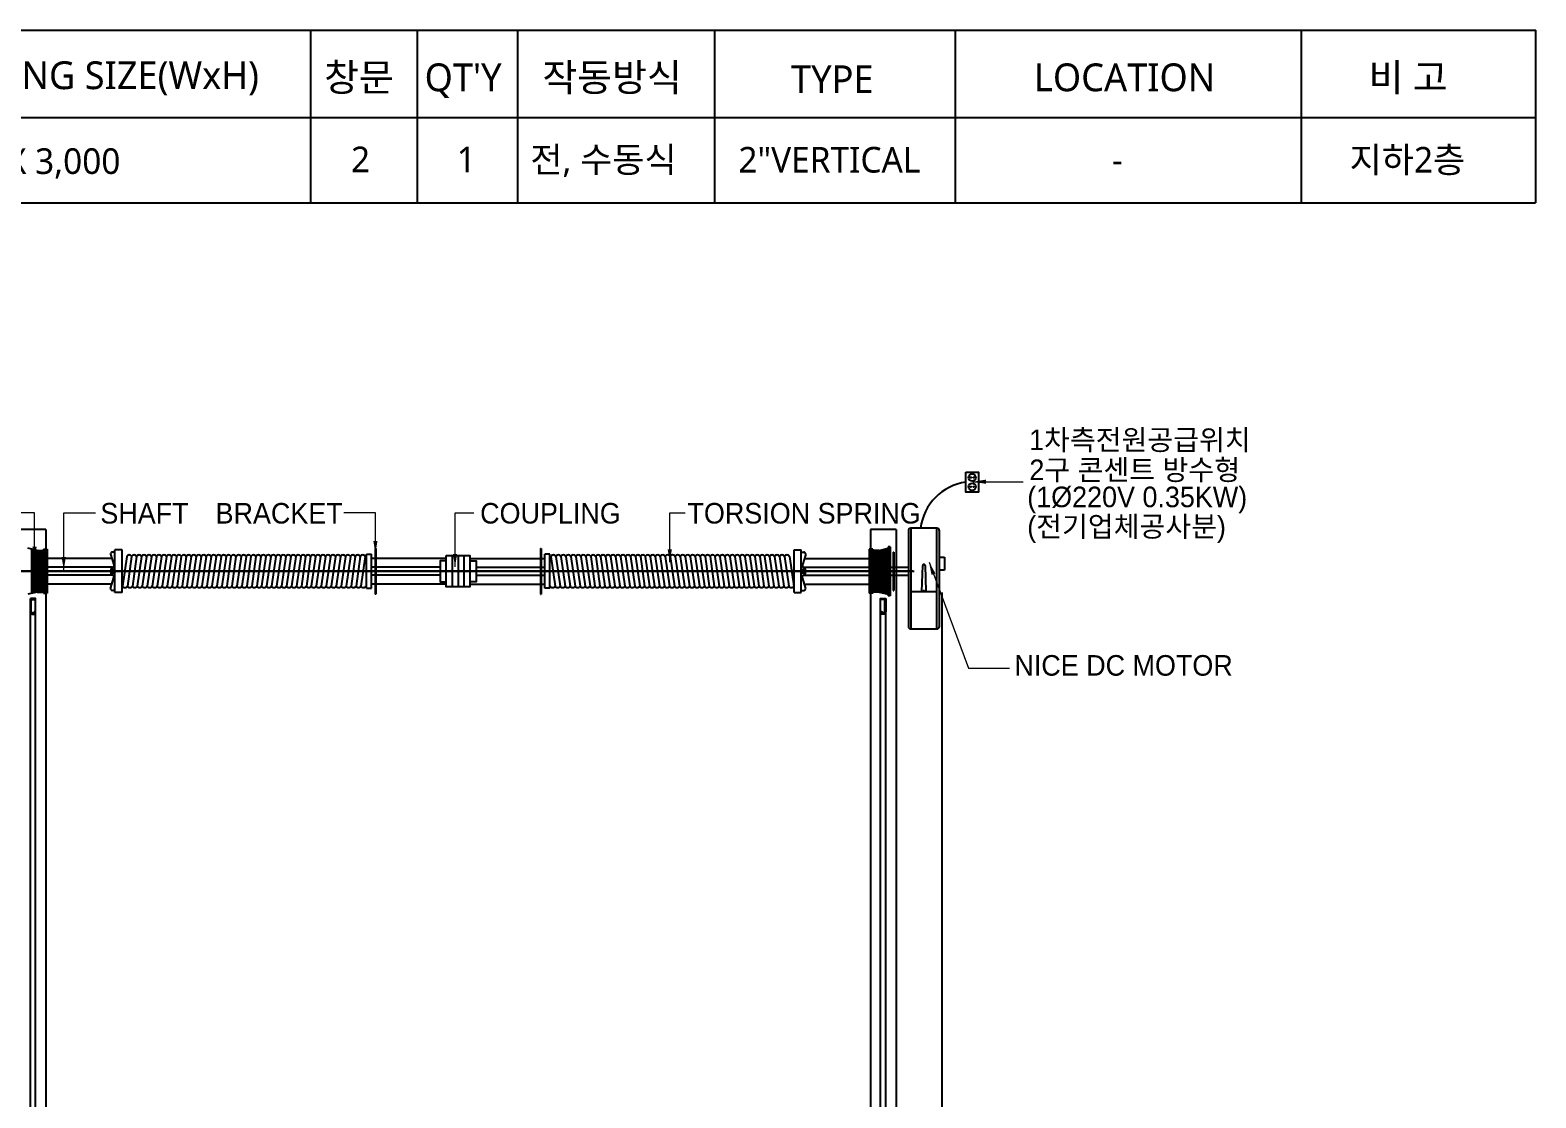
# Model space of a CAD drawing. Header units: millimetres. Extents: x 909 to 159266, y 137 to 21462.
# Drawn here: x 55021 to 60863, y 12483 to 16626 of the extents above; entities that cross this region are included whole.
import ezdxf

# ---------------------------------------------------------------- set-up
doc = ezdxf.new("R2010")
doc.units = ezdxf.units.MM
doc.header["$LTSCALE"] = 50
doc.header["$MEASUREMENT"] = 0
for name, color, linetype in [('OHD Frame', 2, 'Continuous'), ('OHD Track', 4, 'Continuous'), ('TEXT4', 4, 'Continuous')]:
    doc.layers.add(name, color=color, linetype=linetype)
doc.styles.get("Standard").update_dxf_attribs({"font": 'NanumGothicBold.ttf'})
doc.styles.add('울릉도M', font='NanumGothic.ttf')
doc.styles.add('헤드라인', font='')
doc.styles.get('헤드라인').set_extended_font_data('HY울릉도M')
doc.dimstyles.new('ISO-25', dxfattribs={"dimtxt": 2.5, "dimasz": 2.5, "dimexe": 1.25, "dimexo": 0.625, "dimtad": 1, "dimtxsty": 'Standard', "dimcen": 2.5, "dimadec": 0, "dimazin": 0, "dimtfac": 1, "dimtmove": 0, "dimatfit": 3, "dimfxl": 1, "dimarcsym": 0})

msp = doc.modelspace()

# ---------------------------------------------------------------- linework, layer by layer
for p, q in [((52082.4, 16626.3), (60863, 16626.3)), ((56108.6, 16626.3), (56108.6, 15955.4)), ((56522.6, 16626.3), (56522.6, 15955.4)), ((56911.6, 16626.3), (56911.6, 15955.4)), ((57677, 16626.3), (57677, 15955.4)), ((58609.6, 16626.3), (58609.6, 15955.4)), ((59952.4, 16626.3), (59952.4, 15955.4)), ((60861.6, 16626.3), (60861.6, 15955.4)), ((52082.4, 16287), (60863, 16287)), ((52082.4, 15955.4), (60861.6, 15955.4)), ((56359.3, 14615.2), (56359.3, 14437.2)), ((56362, 14615.2), (56359.3, 14615.2)), ((56362, 14615.2), (56362, 14437.2)), ((57001.3, 14615.2), (57004, 14615.2)), ((57001.3, 14615.2), (57001.3, 14437.2)), ((57004, 14615.2), (57004, 14437.2)), ((55337.6, 14576.2), (55081.7, 14576.2)), ((56359.3, 14576.2), (56345.1, 14576.2)), ((56635.8, 14576.2), (56362, 14576.2)), ((56658.8, 14587.1), (56658.8, 14465.3)), ((56681.7, 14587.1), (56681.7, 14465.3)), ((56704.5, 14587.1), (56704.5, 14465.3)), ((56727.6, 14576.2), (57001.3, 14576.2)), ((57004, 14576.2), (57018.2, 14576.2)), ((58025.7, 14576.2), (58281.7, 14576.2)), ((58369.6, 14600.4), (58369.6, 14452)), ((58369.6, 14600.4), (58371.8, 14600.4)), ((58371.8, 14600.4), (58371.8, 14452)), ((55337.6, 14476.2), (55081.7, 14476.2)), ((56359.3, 14476.2), (56345.1, 14476.2)), ((56362, 14437.2), (56359.3, 14437.2)), ((56635.8, 14476.2), (56362, 14476.2)), ((56727.6, 14476.2), (57001.3, 14476.2)), ((57001.3, 14437.2), (57004, 14437.2)), ((57004, 14476.2), (57018.2, 14476.2)), ((58025.7, 14476.2), (58281.7, 14476.2)), ((58369.6, 14452), (58371.8, 14452))]:
    msp.add_line(p, q)
at = {"color": 0}
for p, q in [((58428.7, 14683.3), (58428.7, 14312.3)), ((58538.7, 14693.3), (58438.7, 14693.3)), ((58438.7, 14693.3), (58438.7, 14302.3)), ((58538.7, 14302.3), (58538.7, 14693.3)), ((58548.7, 14312.3), (58548.7, 14683.3)), ((58481.2, 14448.3), (58484.2, 14548.3)), ((58493.2, 14548.3), (58496.2, 14448.3)), ((58548.7, 14580.5), (58568.7, 14580.5)), ((58568.7, 14580.5), (58568.7, 14530.5)), ((58568.7, 14530.5), (58548.7, 14530.5)), ((58438.7, 14448.3), (58538.7, 14448.3)), ((58486.2, 14448.3), (58486.2, 14451.2)), ((58486.2, 14451.2), (58491.2, 14451.2)), ((58491.2, 14448.3), (58491.2, 14451.2)), ((58558.7, 14443.5), (58558.7, 10166.2)), ((58438.7, 14302.3), (58538.7, 14302.3))]:
    msp.add_line(p, q, dxfattribs=at)
at = {"color": 1, "linetype": 'Continuous'}
for p, q in [((55048.2, 14606.7), (55012.7, 14615.5)), ((55048.2, 14606.7), (55048.2, 14445.7)), ((55073, 14611.8), (55073, 14440.6)), ((55080, 14611.8), (55080, 14440.6)), ((55087, 14611.8), (55087, 14440.6)), ((58276.3, 14611.8), (58276.3, 14440.6)), ((58283.3, 14611.8), (58283.3, 14440.6)), ((58290.3, 14611.8), (58290.3, 14440.6)), ((58315.1, 14606.7), (58350.6, 14615.5)), ((58315.1, 14606.7), (58315.1, 14445.7)), ((58350.6, 14621.5), (58350.6, 14430.9)), ((58357.6, 14621.5), (58357.6, 14430.9)), ((55048.2, 14445.7), (55012.7, 14436.9)), ((58315.1, 14445.7), (58350.6, 14436.9))]:
    msp.add_line(p, q, dxfattribs=at)
at = {"color": 8, "linetype": 'Continuous'}
for p, q in [((55027.2, 14611.9), (55027.2, 14440.5)), ((55034.2, 14610.2), (55034.2, 14442.2)), ((55041.2, 14608.4), (55041.2, 14444)), ((55052.8, 14606.7), (55052.8, 14445.7)), ((55057.7, 14606.7), (55057.7, 14445.7)), ((55062.6, 14606.7), (55062.6, 14445.7)), ((55067.5, 14606.7), (55067.5, 14445.7)), ((58295.9, 14606.7), (58295.9, 14445.7)), ((58300.8, 14606.7), (58300.8, 14445.7)), ((58305.7, 14606.7), (58305.7, 14445.7)), ((58310.6, 14606.7), (58310.6, 14445.7)), ((58322.1, 14608.4), (58322.1, 14444)), ((58329.1, 14610.2), (58329.1, 14442.2)), ((58336.1, 14611.9), (58336.1, 14440.5)), ((58343.1, 14613.7), (58343.1, 14438.7))]:
    msp.add_line(p, q, dxfattribs=at)
at = {"color": 1}
for p, q in [((55048.2, 14606.7), (55073, 14606.7)), ((55073, 14611.8), (55087, 14611.8)), ((58290.3, 14611.8), (58276.3, 14611.8)), ((58315.1, 14606.7), (58290.3, 14606.7)), ((58357.6, 14621.5), (58350.6, 14621.5)), ((55048.2, 14445.7), (55073, 14445.7)), ((55073, 14440.6), (55087, 14440.6)), ((58290.3, 14440.6), (58276.3, 14440.6)), ((58315.1, 14445.7), (58290.3, 14445.7)), ((58357.6, 14430.9), (58350.6, 14430.9))]:
    msp.add_line(p, q, dxfattribs=at)
at = {"color": 3}
for p, q in [((55350.3, 14443.2), (55350.3, 14609.2)), ((55378.3, 14609.2), (55350.3, 14609.2)), ((55378.3, 14443.2), (55378.3, 14609.2)), ((57985, 14443.2), (57985, 14609.2)), ((57985, 14609.2), (58013, 14609.2)), ((58013, 14443.2), (58013, 14609.2)), ((55332.6, 14592.6), (55345.5, 14550.8)), ((55350.3, 14600.6), (55340.6, 14600.6)), ((55345.5, 14550.8), (55345.5, 14543.3)), ((55396, 14583.7), (55379.4, 14468.7)), ((55415.2, 14583.7), (55398.7, 14468.7)), ((55434.5, 14583.7), (55417.9, 14468.7)), ((55453.8, 14583.7), (55437.2, 14468.7)), ((55473, 14583.7), (55456.5, 14468.7)), ((55492.3, 14583.7), (55475.8, 14468.7)), ((55511.6, 14583.7), (55495, 14468.7)), ((55530.8, 14583.7), (55514.3, 14468.7)), ((55550.1, 14583.7), (55533.6, 14468.7)), ((55569.4, 14583.7), (55552.8, 14468.7)), ((55588.7, 14583.7), (55572.1, 14468.7)), ((55607.9, 14583.7), (55591.4, 14468.7)), ((55627.2, 14583.7), (55610.6, 14468.7)), ((55646.5, 14583.7), (55629.9, 14468.7)), ((55665.7, 14583.7), (55649.2, 14468.7)), ((55685, 14583.7), (55668.4, 14468.7)), ((55704.3, 14583.7), (55687.7, 14468.7)), ((55723.5, 14583.7), (55707, 14468.7)), ((55742.8, 14583.7), (55726.3, 14468.7)), ((55762.1, 14583.7), (55745.5, 14468.7)), ((55781.3, 14583.7), (55764.8, 14468.7)), ((55800.6, 14583.7), (55784.1, 14468.7)), ((55819.9, 14583.7), (55803.3, 14468.7)), ((55839.7, 14583.7), (55823.1, 14468.7)), ((55858.9, 14583.7), (55842.4, 14468.7)), ((55878.2, 14583.7), (55861.7, 14468.7)), ((55897.5, 14583.7), (55880.9, 14468.7)), ((55916.7, 14583.7), (55900.2, 14468.7)), ((55936, 14583.7), (55919.5, 14468.7)), ((55955.3, 14583.7), (55938.7, 14468.7)), ((55974.6, 14583.7), (55958, 14468.7)), ((55993.8, 14583.7), (55977.3, 14468.7)), ((56013.1, 14583.7), (55996.5, 14468.7)), ((56032.4, 14583.7), (56015.8, 14468.7)), ((56051.6, 14583.7), (56035.1, 14468.7)), ((56070.9, 14583.7), (56054.3, 14468.7)), ((56090.2, 14583.7), (56073.6, 14468.7)), ((56109.4, 14583.7), (56092.9, 14468.7)), ((56128.7, 14583.7), (56112.1, 14468.7)), ((56148, 14583.7), (56131.4, 14468.7)), ((56167.2, 14583.7), (56150.7, 14468.7)), ((56186.5, 14583.7), (56170, 14468.7)), ((56205.8, 14583.7), (56189.2, 14468.7)), ((56225, 14583.7), (56208.5, 14468.7)), ((56244.3, 14583.7), (56227.8, 14468.7)), ((56263.6, 14583.7), (56247, 14468.7)), ((56282.9, 14583.7), (56266.3, 14468.7)), ((56302.1, 14583.7), (56285.6, 14468.7)), ((56321.4, 14583.7), (56304.8, 14468.7)), ((56325.7, 14460.1), (56325.7, 14592.3)), ((56325.7, 14592.3), (56345.1, 14592.3)), ((56345.1, 14460.1), (56345.1, 14592.3)), ((57018.2, 14460.1), (57018.2, 14592.3)), ((57037.7, 14592.3), (57018.2, 14592.3)), ((57037.7, 14460.1), (57037.7, 14592.3)), ((57041.9, 14583.7), (57058.5, 14468.7)), ((57061.2, 14583.7), (57077.8, 14468.7)), ((57080.5, 14583.7), (57097, 14468.7)), ((57099.7, 14583.7), (57116.3, 14468.7)), ((57119, 14583.7), (57135.6, 14468.7)), ((57138.3, 14583.7), (57154.8, 14468.7)), ((57157.5, 14583.7), (57174.1, 14468.7)), ((57176.8, 14583.7), (57193.4, 14468.7)), ((57196.1, 14583.7), (57212.6, 14468.7)), ((57215.4, 14583.7), (57231.9, 14468.7)), ((57234.6, 14583.7), (57251.2, 14468.7)), ((57253.9, 14583.7), (57270.4, 14468.7)), ((57273.2, 14583.7), (57289.7, 14468.7)), ((57292.4, 14583.7), (57309, 14468.7)), ((57311.7, 14583.7), (57328.2, 14468.7)), ((57331, 14583.7), (57347.5, 14468.7)), ((57350.2, 14583.7), (57366.8, 14468.7)), ((57369.5, 14583.7), (57386.1, 14468.7)), ((57388.8, 14583.7), (57405.3, 14468.7)), ((57408, 14583.7), (57424.6, 14468.7)), ((57427.3, 14583.7), (57443.9, 14468.7)), ((57446.6, 14583.7), (57463.1, 14468.7)), ((57465.8, 14583.7), (57482.4, 14468.7)), ((57485.1, 14583.7), (57501.7, 14468.7)), ((57504.4, 14583.7), (57520.9, 14468.7)), ((57523.7, 14583.7), (57540.2, 14468.7)), ((57543.4, 14583.7), (57560, 14468.7)), ((57562.7, 14583.7), (57579.3, 14468.7)), ((57582, 14583.7), (57598.5, 14468.7)), ((57601.2, 14583.7), (57617.8, 14468.7)), ((57620.5, 14583.7), (57637.1, 14468.7)), ((57639.8, 14583.7), (57656.3, 14468.7)), ((57659.1, 14583.7), (57675.6, 14468.7)), ((57678.3, 14583.7), (57694.9, 14468.7)), ((57697.6, 14583.7), (57714.1, 14468.7)), ((57716.9, 14583.7), (57733.4, 14468.7)), ((57736.1, 14583.7), (57752.7, 14468.7)), ((57755.4, 14583.7), (57772, 14468.7)), ((57774.7, 14583.7), (57791.2, 14468.7)), ((57793.9, 14583.7), (57810.5, 14468.7)), ((57813.2, 14583.7), (57829.8, 14468.7)), ((57832.5, 14583.7), (57849, 14468.7)), ((57851.7, 14583.7), (57868.3, 14468.7)), ((57871, 14583.7), (57887.6, 14468.7)), ((57890.3, 14583.7), (57906.8, 14468.7)), ((57909.6, 14583.7), (57926.1, 14468.7)), ((57928.8, 14583.7), (57945.4, 14468.7)), ((57948.1, 14583.7), (57964.6, 14468.7)), ((57967.4, 14583.7), (57983.9, 14468.7)), ((58013, 14600.6), (58022.8, 14600.6)), ((58030.7, 14592.6), (58017.9, 14550.8)), ((58017.9, 14550.8), (58017.9, 14543.3)), ((55332.6, 14459.8), (55345.5, 14501.6)), ((55345.5, 14501.6), (55345.5, 14509.1)), ((58017.9, 14501.6), (58017.9, 14509.1)), ((58030.7, 14459.8), (58017.9, 14501.6)), ((55350.3, 14451.8), (55340.6, 14451.8)), ((55378.3, 14443.2), (55350.3, 14443.2)), ((56325.7, 14460.1), (56345.1, 14460.1)), ((57037.7, 14460.1), (57018.2, 14460.1)), ((57985, 14443.2), (58013, 14443.2)), ((58013, 14451.8), (58022.8, 14451.8))]:
    msp.add_line(p, q, dxfattribs=at)
at = {"color": 8}
for p, q in [((58446, 14526.2), (54912.2, 14526.2)), ((54917.3, 14526.2), (58451.1, 14526.2))]:
    msp.add_line(p, q, dxfattribs=at)
at = {"color": 2}
for p, q in [((55341.4, 14541.5), (55081.7, 14541.5)), ((55341.4, 14510.9), (55081.7, 14510.9)), ((56359.3, 14541.5), (56345.1, 14541.5)), ((56359.3, 14510.9), (56345.1, 14510.9)), ((56611.9, 14541.5), (56362, 14541.5)), ((56611.9, 14510.9), (56362, 14510.9)), ((56751.4, 14541.5), (57001.3, 14541.5)), ((56751.4, 14510.9), (57001.3, 14510.9)), ((57004, 14541.5), (57018.2, 14541.5)), ((57004, 14510.9), (57018.2, 14510.9)), ((58021.9, 14541.5), (58281.7, 14541.5)), ((58022, 14510.9), (58281.7, 14510.9)), ((58357.6, 14541.5), (58369.6, 14541.5)), ((58357.6, 14510.9), (58369.6, 14510.9)), ((58371.8, 14541.5), (58428.7, 14541.5)), ((58371.8, 14510.9), (58428.7, 14510.9))]:
    msp.add_line(p, q, dxfattribs=at)
at = {"color": 1}
msp.add_lwpolyline([(58651.8, 14910.4), (58700.6, 14910.4), (58700.6, 14833.6), (58651.8, 14833.6)], close=True, dxfattribs=at)
for points in [[(56635.8, 14567.2), (56611.9, 14567.2), (56611.9, 14485.2), (56635.8, 14485.2)], [(56727.6, 14567.2), (56751.4, 14567.2), (56751.4, 14485.2), (56727.6, 14485.2)]]:
    msp.add_lwpolyline(points)
msp.add_lwpolyline([(56635.8, 14587.1), (56727.6, 14587.1), (56727.6, 14465.3), (56635.8, 14465.3)], close=True)
for centre, radius in [((58676.2, 14889.8), 14), ((58676.2, 14854.2), 14), ((58670.8, 14889.9), 1.27), ((58670.8, 14854.3), 1.27), ((58681.5, 14889.9), 1.27), ((58681.5, 14854.3), 1.27)]:
    msp.add_circle(centre, radius, dxfattribs=at)
at = {"color": 3}
for centre in [(55342.5, 14526.2), (58020.9, 14526.2)]:
    msp.add_circle(centre, 7.81, dxfattribs=at)
at = {"color": 1}
msp.add_arc((58679.9, 14668.1), 205.8, 97.8663, 172.96485, dxfattribs=at)
at = {"color": 0}
for centre, radius, start, end in [((58438.7, 14683.3), 10, 90, 180), ((58538.7, 14683.3), 10, 0, 90), ((58488.7, 14548.5), 4.46, 358.28164, 181.71836), ((58438.7, 14312.3), 10, 180, 270), ((58538.7, 14312.3), 10, 270, 0)]:
    msp.add_arc(centre, radius, start, end, dxfattribs=at)
at = {"color": 3}
for centre, radius, start, end in [((55341.4, 14591.7), 8.9, 95.75821, 174.36248), ((55405.6, 14578.9), 10.8, 26.49712, 153.50288), ((55424.9, 14578.9), 10.8, 26.49712, 153.50288), ((55444.1, 14578.9), 10.8, 26.49712, 153.50288), ((55463.4, 14578.9), 10.8, 26.49712, 153.50288), ((55482.7, 14578.9), 10.8, 26.49712, 153.50288), ((55501.9, 14578.9), 10.8, 26.49712, 153.50288), ((55521.2, 14578.9), 10.8, 26.49712, 153.50288), ((55540.5, 14578.9), 10.8, 26.49712, 153.50288), ((55559.8, 14578.9), 10.8, 26.49712, 153.50288), ((55579, 14578.9), 10.8, 26.49712, 153.50288), ((55598.3, 14578.9), 10.8, 26.49712, 153.50288), ((55617.6, 14578.9), 10.8, 26.49712, 153.50288), ((55636.8, 14578.9), 10.8, 26.49712, 153.50288), ((55656.1, 14578.9), 10.8, 26.49712, 153.50288), ((55675.4, 14578.9), 10.8, 26.49712, 153.50288), ((55694.6, 14578.9), 10.8, 26.49712, 153.50288), ((55713.9, 14578.9), 10.8, 26.49712, 153.50288), ((55733.2, 14578.9), 10.8, 26.49712, 153.50288), ((55752.4, 14578.9), 10.8, 26.49712, 153.50288), ((55771.7, 14578.9), 10.8, 26.49712, 153.50288), ((55791, 14578.9), 10.8, 26.49712, 153.50288), ((55810.2, 14578.9), 10.8, 26.49712, 153.50288), ((55830, 14578.9), 10.8, 26.49712, 153.50288), ((55849.3, 14578.9), 10.8, 26.49712, 153.50288), ((55868.6, 14578.9), 10.8, 26.49712, 153.50288), ((55887.8, 14578.9), 10.8, 26.49712, 153.50288), ((55907.1, 14578.9), 10.8, 26.49712, 153.50288), ((55926.4, 14578.9), 10.8, 26.49712, 153.50288), ((55945.6, 14578.9), 10.8, 26.49712, 153.50288), ((55964.9, 14578.9), 10.8, 26.49712, 153.50288), ((55984.2, 14578.9), 10.8, 26.49712, 153.50288), ((56003.5, 14578.9), 10.8, 26.49712, 153.50288), ((56022.7, 14578.9), 10.8, 26.49712, 153.50288), ((56042, 14578.9), 10.8, 26.49712, 153.50288), ((56061.3, 14578.9), 10.8, 26.49712, 153.50288), ((56080.5, 14578.9), 10.8, 26.49712, 153.50288), ((56099.8, 14578.9), 10.8, 26.49712, 153.50288), ((56119.1, 14578.9), 10.8, 26.49712, 153.50288), ((56138.3, 14578.9), 10.8, 26.49712, 153.50288), ((56157.6, 14578.9), 10.8, 26.49712, 153.50288), ((56176.9, 14578.9), 10.8, 26.49712, 153.50288), ((56196.1, 14578.9), 10.8, 26.49712, 153.50288), ((56215.4, 14578.9), 10.8, 26.49712, 153.50288), ((56234.7, 14578.9), 10.8, 26.49712, 153.50288), ((56254, 14578.9), 10.8, 26.49712, 153.50288), ((56273.2, 14578.9), 10.8, 26.49712, 153.50288), ((56292.5, 14578.9), 10.8, 26.49712, 153.50288), ((56311.8, 14578.9), 10.8, 26.49712, 153.50288), ((57051.6, 14578.9), 10.8, 26.49712, 153.50288), ((57070.8, 14578.9), 10.8, 26.49712, 153.50288), ((57090.1, 14578.9), 10.8, 26.49712, 153.50288), ((57109.4, 14578.9), 10.8, 26.49712, 153.50288), ((57128.6, 14578.9), 10.8, 26.49712, 153.50288), ((57147.9, 14578.9), 10.8, 26.49712, 153.50288), ((57167.2, 14578.9), 10.8, 26.49712, 153.50288), ((57186.4, 14578.9), 10.8, 26.49712, 153.50288), ((57205.7, 14578.9), 10.8, 26.49712, 153.50288), ((57225, 14578.9), 10.8, 26.49712, 153.50288), ((57244.3, 14578.9), 10.8, 26.49712, 153.50288), ((57263.5, 14578.9), 10.8, 26.49712, 153.50288), ((57282.8, 14578.9), 10.8, 26.49712, 153.50288), ((57302.1, 14578.9), 10.8, 26.49712, 153.50288), ((57321.3, 14578.9), 10.8, 26.49712, 153.50288), ((57340.6, 14578.9), 10.8, 26.49712, 153.50288), ((57359.9, 14578.9), 10.8, 26.49712, 153.50288), ((57379.1, 14578.9), 10.8, 26.49712, 153.50288), ((57398.4, 14578.9), 10.8, 26.49712, 153.50288), ((57417.7, 14578.9), 10.8, 26.49712, 153.50288), ((57436.9, 14578.9), 10.8, 26.49712, 153.50288), ((57456.2, 14578.9), 10.8, 26.49712, 153.50288), ((57475.5, 14578.9), 10.8, 26.49712, 153.50288), ((57494.7, 14578.9), 10.8, 26.49712, 153.50288), ((57514, 14578.9), 10.8, 26.49712, 153.50288), ((57533.3, 14578.9), 10.8, 26.49712, 153.50288), ((57553.1, 14578.9), 10.8, 26.49712, 153.50288), ((57572.3, 14578.9), 10.8, 26.49712, 153.50288), ((57591.6, 14578.9), 10.8, 26.49712, 153.50288), ((57610.9, 14578.9), 10.8, 26.49712, 153.50288), ((57630.2, 14578.9), 10.8, 26.49712, 153.50288), ((57649.4, 14578.9), 10.8, 26.49712, 153.50288), ((57668.7, 14578.9), 10.8, 26.49712, 153.50288), ((57688, 14578.9), 10.8, 26.49712, 153.50288), ((57707.2, 14578.9), 10.8, 26.49712, 153.50288), ((57726.5, 14578.9), 10.8, 26.49712, 153.50288), ((57745.8, 14578.9), 10.8, 26.49712, 153.50288), ((57765, 14578.9), 10.8, 26.49712, 153.50288), ((57784.3, 14578.9), 10.8, 26.49712, 153.50288), ((57803.6, 14578.9), 10.8, 26.49712, 153.50288), ((57822.8, 14578.9), 10.8, 26.49712, 153.50288), ((57842.1, 14578.9), 10.8, 26.49712, 153.50288), ((57861.4, 14578.9), 10.8, 26.49712, 153.50288), ((57880.6, 14578.9), 10.8, 26.49712, 153.50288), ((57899.9, 14578.9), 10.8, 26.49712, 153.50288), ((57919.2, 14578.9), 10.8, 26.49712, 153.50288), ((57938.5, 14578.9), 10.8, 26.49712, 153.50288), ((57957.7, 14578.9), 10.8, 26.49712, 153.50288), ((58021.9, 14591.7), 8.9, 5.63752, 84.24179), ((55350.3, 14526.2), 17.7, 90, 270), ((58013, 14526.2), 17.7, 270, 90), ((55341.4, 14460.7), 8.9, 185.63752, 264.24179), ((55389, 14473.5), 10.8, 206.49712, 333.50288), ((55408.3, 14473.5), 10.8, 206.49712, 333.50288), ((55427.6, 14473.5), 10.8, 206.49712, 333.50288), ((55446.9, 14473.5), 10.8, 206.49712, 333.50288), ((55466.1, 14473.5), 10.8, 206.49712, 333.50288), ((55485.4, 14473.5), 10.8, 206.49712, 333.50288), ((55504.7, 14473.5), 10.8, 206.49712, 333.50288), ((55523.9, 14473.5), 10.8, 206.49712, 333.50288), ((55543.2, 14473.5), 10.8, 206.49712, 333.50288), ((55562.5, 14473.5), 10.8, 206.49712, 333.50288), ((55581.7, 14473.5), 10.8, 206.49712, 333.50288), ((55601, 14473.5), 10.8, 206.49712, 333.50288), ((55620.3, 14473.5), 10.8, 206.49712, 333.50288), ((55639.5, 14473.5), 10.8, 206.49712, 333.50288), ((55658.8, 14473.5), 10.8, 206.49712, 333.50288), ((55678.1, 14473.5), 10.8, 206.49712, 333.50288), ((55697.3, 14473.5), 10.8, 206.49712, 333.50288), ((55716.6, 14473.5), 10.8, 206.49712, 333.50288), ((55735.9, 14473.5), 10.8, 206.49712, 333.50288), ((55755.2, 14473.5), 10.8, 206.49712, 333.50288), ((55774.4, 14473.5), 10.8, 206.49712, 333.50288), ((55793.7, 14473.5), 10.8, 206.49712, 333.50288), ((55813.5, 14473.5), 10.8, 206.49712, 333.50288), ((55832.8, 14473.5), 10.8, 206.49712, 333.50288), ((55852, 14473.5), 10.8, 206.49712, 333.50288), ((55871.3, 14473.5), 10.8, 206.49712, 333.50288), ((55890.6, 14473.5), 10.8, 206.49712, 333.50288), ((55909.8, 14473.5), 10.8, 206.49712, 333.50288), ((55929.1, 14473.5), 10.8, 206.49712, 333.50288), ((55948.4, 14473.5), 10.8, 206.49712, 333.50288), ((55967.6, 14473.5), 10.8, 206.49712, 333.50288), ((55986.9, 14473.5), 10.8, 206.49712, 333.50288), ((56006.2, 14473.5), 10.8, 206.49712, 333.50288), ((56025.4, 14473.5), 10.8, 206.49712, 333.50288), ((56044.7, 14473.5), 10.8, 206.49712, 333.50288), ((56064, 14473.5), 10.8, 206.49712, 333.50288), ((56083.2, 14473.5), 10.8, 206.49712, 333.50288), ((56102.5, 14473.5), 10.8, 206.49712, 333.50288), ((56121.8, 14473.5), 10.8, 206.49712, 333.50288), ((56141.1, 14473.5), 10.8, 206.49712, 333.50288), ((56160.3, 14473.5), 10.8, 206.49712, 333.50288), ((56179.6, 14473.5), 10.8, 206.49712, 333.50288), ((56198.9, 14473.5), 10.8, 206.49712, 333.50288), ((56218.1, 14473.5), 10.8, 206.49712, 333.50288), ((56237.4, 14473.5), 10.8, 206.49712, 333.50288), ((56256.7, 14473.5), 10.8, 206.49712, 333.50288), ((56275.9, 14473.5), 10.8, 206.49712, 333.50288), ((56295.2, 14473.5), 10.8, 206.49712, 333.50288), ((56314.5, 14473.5), 10.8, 206.49712, 333.50288), ((57048.8, 14473.5), 10.8, 206.49712, 333.50288), ((57068.1, 14473.5), 10.8, 206.49712, 333.50288), ((57087.4, 14473.5), 10.8, 206.49712, 333.50288), ((57106.7, 14473.5), 10.8, 206.49712, 333.50288), ((57125.9, 14473.5), 10.8, 206.49712, 333.50288), ((57145.2, 14473.5), 10.8, 206.49712, 333.50288), ((57164.5, 14473.5), 10.8, 206.49712, 333.50288), ((57183.7, 14473.5), 10.8, 206.49712, 333.50288), ((57203, 14473.5), 10.8, 206.49712, 333.50288), ((57222.3, 14473.5), 10.8, 206.49712, 333.50288), ((57241.5, 14473.5), 10.8, 206.49712, 333.50288), ((57260.8, 14473.5), 10.8, 206.49712, 333.50288), ((57280.1, 14473.5), 10.8, 206.49712, 333.50288), ((57299.3, 14473.5), 10.8, 206.49712, 333.50288), ((57318.6, 14473.5), 10.8, 206.49712, 333.50288), ((57337.9, 14473.5), 10.8, 206.49712, 333.50288), ((57357.2, 14473.5), 10.8, 206.49712, 333.50288), ((57376.4, 14473.5), 10.8, 206.49712, 333.50288), ((57395.7, 14473.5), 10.8, 206.49712, 333.50288), ((57415, 14473.5), 10.8, 206.49712, 333.50288), ((57434.2, 14473.5), 10.8, 206.49712, 333.50288), ((57453.5, 14473.5), 10.8, 206.49712, 333.50288), ((57472.8, 14473.5), 10.8, 206.49712, 333.50288), ((57492, 14473.5), 10.8, 206.49712, 333.50288), ((57511.3, 14473.5), 10.8, 206.49712, 333.50288), ((57530.6, 14473.5), 10.8, 206.49712, 333.50288), ((57549.8, 14473.5), 10.8, 206.49712, 333.50288), ((57569.6, 14473.5), 10.8, 206.49712, 333.50288), ((57588.9, 14473.5), 10.8, 206.49712, 333.50288), ((57608.2, 14473.5), 10.8, 206.49712, 333.50288), ((57627.4, 14473.5), 10.8, 206.49712, 333.50288), ((57646.7, 14473.5), 10.8, 206.49712, 333.50288), ((57666, 14473.5), 10.8, 206.49712, 333.50288), ((57685.2, 14473.5), 10.8, 206.49712, 333.50288), ((57704.5, 14473.5), 10.8, 206.49712, 333.50288), ((57723.8, 14473.5), 10.8, 206.49712, 333.50288), ((57743, 14473.5), 10.8, 206.49712, 333.50288), ((57762.3, 14473.5), 10.8, 206.49712, 333.50288), ((57781.6, 14473.5), 10.8, 206.49712, 333.50288), ((57800.9, 14473.5), 10.8, 206.49712, 333.50288), ((57820.1, 14473.5), 10.8, 206.49712, 333.50288), ((57839.4, 14473.5), 10.8, 206.49712, 333.50288), ((57858.7, 14473.5), 10.8, 206.49712, 333.50288), ((57877.9, 14473.5), 10.8, 206.49712, 333.50288), ((57897.2, 14473.5), 10.8, 206.49712, 333.50288), ((57916.5, 14473.5), 10.8, 206.49712, 333.50288), ((57935.7, 14473.5), 10.8, 206.49712, 333.50288), ((57955, 14473.5), 10.8, 206.49712, 333.50288), ((57974.3, 14473.5), 10.8, 206.49712, 333.50288), ((58021.9, 14460.7), 8.9, 275.75821, 354.36248)]:
    msp.add_arc(centre, radius, start, end, dxfattribs=at)
at = {"layer": 'OHD Frame', "ltscale": 100}
msp.add_line((55081.7, 14688.7), (54981.7, 14688.7), dxfattribs=at)
at = {"layer": 'OHD Frame'}
for p, q in [((55081.7, 14688.7), (55081.7, 11526.2)), ((58281.7, 14688.7), (58281.7, 11526.2)), ((58381.7, 14688.7), (58281.7, 14688.7)), ((58381.7, 14688.7), (58381.7, 8376.2))]:
    msp.add_line(p, q, dxfattribs=at)
at = {"layer": 'OHD Track'}
for p, q in [((55022.4, 8376.2), (55022.4, 14420)), ((55042.4, 8376.2), (55042.4, 14420)), ((58321, 8376.2), (58321, 14420)), ((58341, 8376.2), (58341, 14420))]:
    msp.add_line(p, q, dxfattribs=at)
at = {"layer": 'OHD Track', "color": 1}
for points in [[(55022.4, 14420), (55022.4, 14370), (55027.4, 14360), (55037.4, 14360), (55042.4, 14370), (55038.8, 14370), (55035.4, 14363.2), (55029.3, 14363.2), (55025.6, 14370.8), (55025.6, 14416.8), (55042.4, 14416.8), (55042.4, 14420)], [(58341, 14420), (58341, 14370), (58336, 14360), (58326, 14360), (58321, 14370), (58324.5, 14370), (58327.9, 14363.2), (58334, 14363.2), (58337.8, 14370.8), (58337.8, 14416.8), (58321, 14416.8), (58321, 14420)]]:
    msp.add_lwpolyline(points, close=True, dxfattribs=at)

# ---------------------------------------------------------------- texts
at = {"color": 3, "style": '헤드라인'}
for s, height, p in [('1차측전원공급위치', 79.83, (58897, 14996.4)), ('2구 콘센트 방수형', 79.83, (58898, 14880)), ('(1Ø220V 0.35KW)', 79.834, (58889.7, 14774.8)), ('SHAFT', 79.83, (55293.8, 14711.4)), ('BRACKET', 79.83, (55740.8, 14711.4)), ('COUPLING', 79.83, (56767.2, 14711.4)), ('TORSION SPRING', 79.834, (57571.6, 14711.4)), ('(전기업체공사분)', 79.83, (58889.7, 14660.2)), ('NICE DC MOTOR', 79.834, (58839.9, 14121))]:
    msp.add_text(s, height=height, dxfattribs=at).set_placement(p)
at = {"layer": 'TEXT4', "style": '울릉도M'}
for s, height, p in [('DOOR OPENING SIZE(WxH)', 107.767, (54115.3, 16397.2)), ('창문', 107.77, (56161.8, 16389.1)), ("QT'Y", 107.77, (56551.7, 16389.1)), ('작동방식', 107.77, (57008.7, 16389.1)), ('TYPE', 107.77, (57973.2, 16381.8)), ('LOCATION', 107.77, (58915.7, 16389.1)), ('비 고', 107.77, (60213.9, 16389.1)), ('전, 수동식', 99.48, (56961.8, 16074)), ('지하2층', 99.48, (60140.3, 16073.4)), ('3,200 X 3,000', 99.477, (54566, 16068.1)), ('2', 99.5, (56266.1, 16074.6)), ('1', 99.5, (56676.5, 16074.6)), ('2"VERTICAL', 99.48, (57769.2, 16073.4)), ('-', 99.5, (59218.5, 16073.4))]:
    msp.add_text(s, height=height, dxfattribs=at).set_placement(p)

# ---------------------------------------------------------------- leaders
for points in [[(58679.4, 14873.7), (58873.8, 14873.7)], [(55038.4, 14571.2), (55038.4, 14752.6), (54915.5, 14752.6)], [(55151.8, 14531.6), (55151.8, 14752.6), (55274.7, 14752.6)], [(56360.9, 14594.3), (56360.9, 14752.6), (56238, 14752.6)], [(56669.8, 14543.5), (56669.8, 14752.6), (56743.2, 14752.6)], [(57502.9, 14561.7), (57502.9, 14752.6), (57562.5, 14752.6)], [(58508.7, 14561.7), (58661.8, 14149.7), (58820.9, 14149.7)]]:
    msp.add_leader(points, dimstyle='ISO-25', override={"dimasz": 50, "dimtad": 0, "dimclrd": 1, "dimlwd": 9})

doc.saveas('drawing.dxf')
